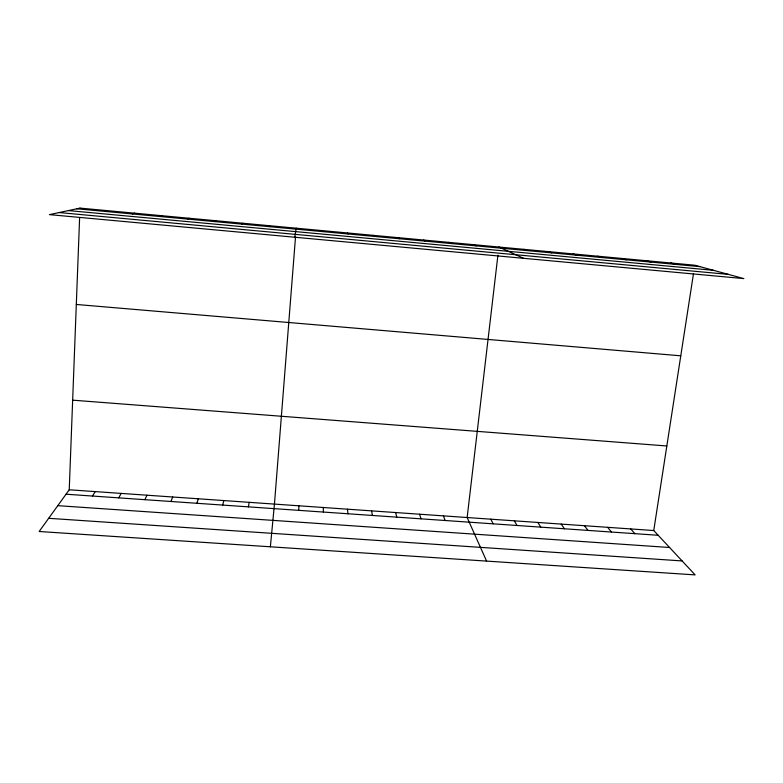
<?xml version="1.0" encoding="UTF-8"?>
<svg xmlns="http://www.w3.org/2000/svg" width="783" height="783" viewBox="0 0 783 783"><rect width="100%" height="100%" fill="white"/><g stroke="black" fill="none" stroke-linecap="round" stroke-linejoin="round"><path stroke-width="1.17" d="M298.773 510.359L298.881 505.798M69.237 489.786L653.746 530.541L695.147 574.898L39.15 531.5L69.237 489.786L79.612 217.87M295.553 236.554L274.451 504.095L270.37 546.798M497.919 255.209L467.148 517.534L486.586 561.098M653.746 530.541L693.484 273.678M294.741 237.229L296.219 228.196M248.417 506.865L249.18 502.334M222.695 505.074L223.801 500.562M196.866 503.283L198.314 498.791M170.929 501.492L172.72 496.999M144.875 499.681L147.008 495.208M118.713 497.871L121.199 493.407M269.078 226.639L269.606 225.719M92.433 496.04L95.272 491.597M241.976 224.124L242.887 223.233M214.757 221.599L216.039 220.747M187.411 219.064L189.065 218.242M159.938 216.509L161.983 215.716M132.337 213.945L134.774 213.191M104.619 211.381L107.437 210.656M48.663 518.307L682.11 560.931M57.785 505.661L669.563 547.493M66.036 494.21L658.16 535.278M72.653 400.162L666.822 445.977M76.313 304.46L680.77 355.815M59.156 212.555L728.337 274.373M76.763 208.787L699.992 266.641M68.415 210.578L713.46 270.311M670.659 262.98L675.553 264.37M646.425 260.729L650.996 262.09M622.094 258.468L626.351 259.809M597.654 256.198L601.589 257.509M573.117 253.917L576.728 255.199M548.472 251.627L551.751 252.88M523.729 249.327L526.675 250.55M498.879 247.017L523.592 258.312M473.921 244.697L476.201 245.872M448.855 242.368L450.802 243.513M423.691 240.038L425.286 241.144M398.41 237.689L399.663 238.766M630.746 528.946L634.876 533.663M373.031 235.331L373.931 236.378M607.647 527.331L611.494 532.039M584.461 525.716L588.023 530.414M561.186 524.091L564.455 528.779M537.813 522.457L540.789 527.135M514.353 520.822L517.025 525.491M347.535 232.962L348.092 233.98M490.794 519.178L493.173 523.837M443.403 515.88L445.165 520.509M419.561 514.216L421.019 518.835M395.621 512.542L396.766 517.152M321.93 230.584L322.136 231.562M371.582 510.868L372.424 515.459M347.446 509.185L347.975 513.765M323.213 507.492L323.428 512.062M79.983 208.102L49.446 214.63L743.85 278.601L694.785 265.222L79.983 208.102"/></g></svg>
